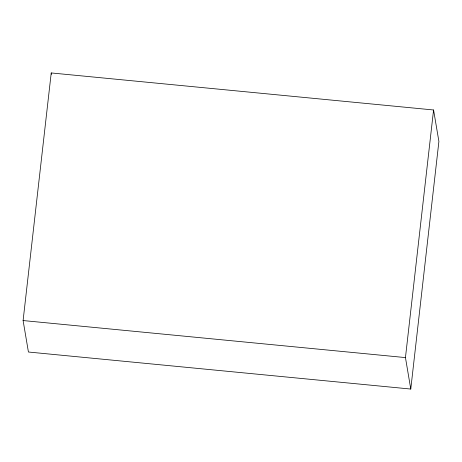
<?xml version="1.0" encoding="UTF-8"?>
<svg xmlns="http://www.w3.org/2000/svg" width="462" height="462" viewBox="0 0 462 462"><rect width="100%" height="100%" fill="white"/><g stroke="black" fill="none" stroke-linecap="round" stroke-linejoin="round"><path stroke-width="0.69" d="M23.1 320.553L51.224 72.944L433.575 109.979L438.9 141.447L410.776 389.056L28.425 352.021L23.1 320.553L405.451 357.588L410.776 389.056M405.451 357.588L433.575 109.979M51.224 72.944L51.461 74.342"/></g></svg>
